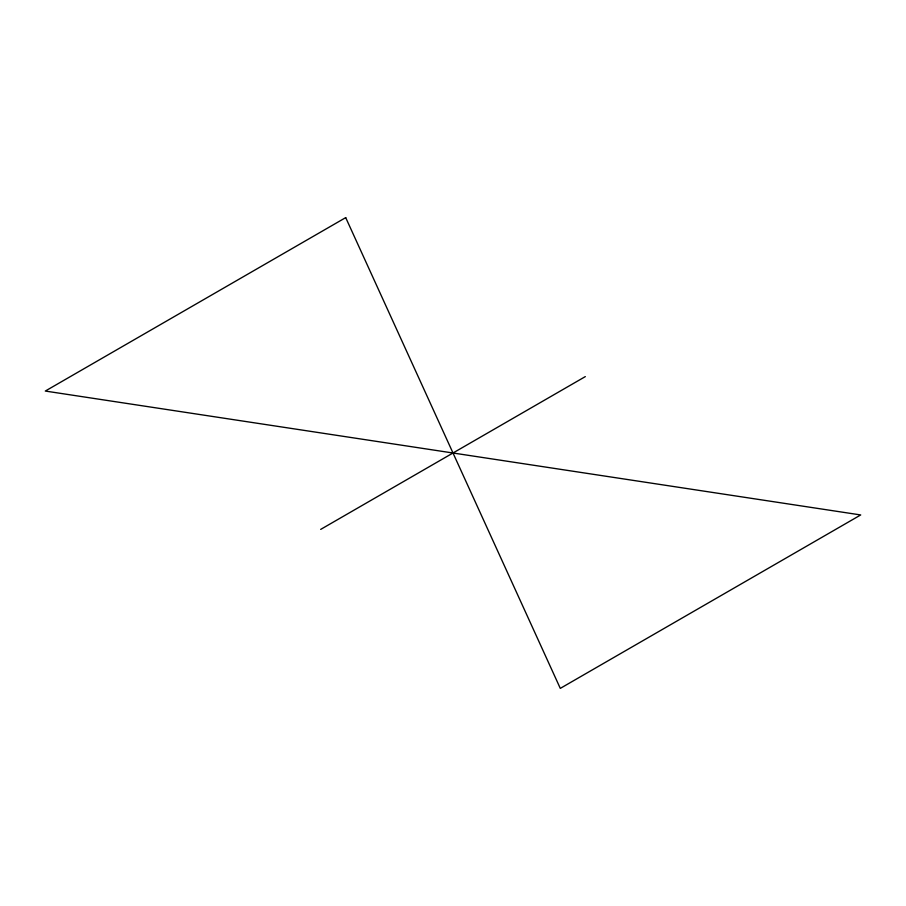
<?xml version="1.0" encoding="UTF-8"?>
<svg xmlns="http://www.w3.org/2000/svg" width="906" height="906" viewBox="0 0 906 906"><rect width="100%" height="100%" fill="white"/><g stroke="black" fill="none" stroke-linecap="round" stroke-linejoin="round"><path stroke-width="1.36" d="M320.679 529.398L585.321 376.602M345.707 217.621L45.3 391.052L860.7 514.948L560.293 688.379L345.707 217.621"/></g></svg>
